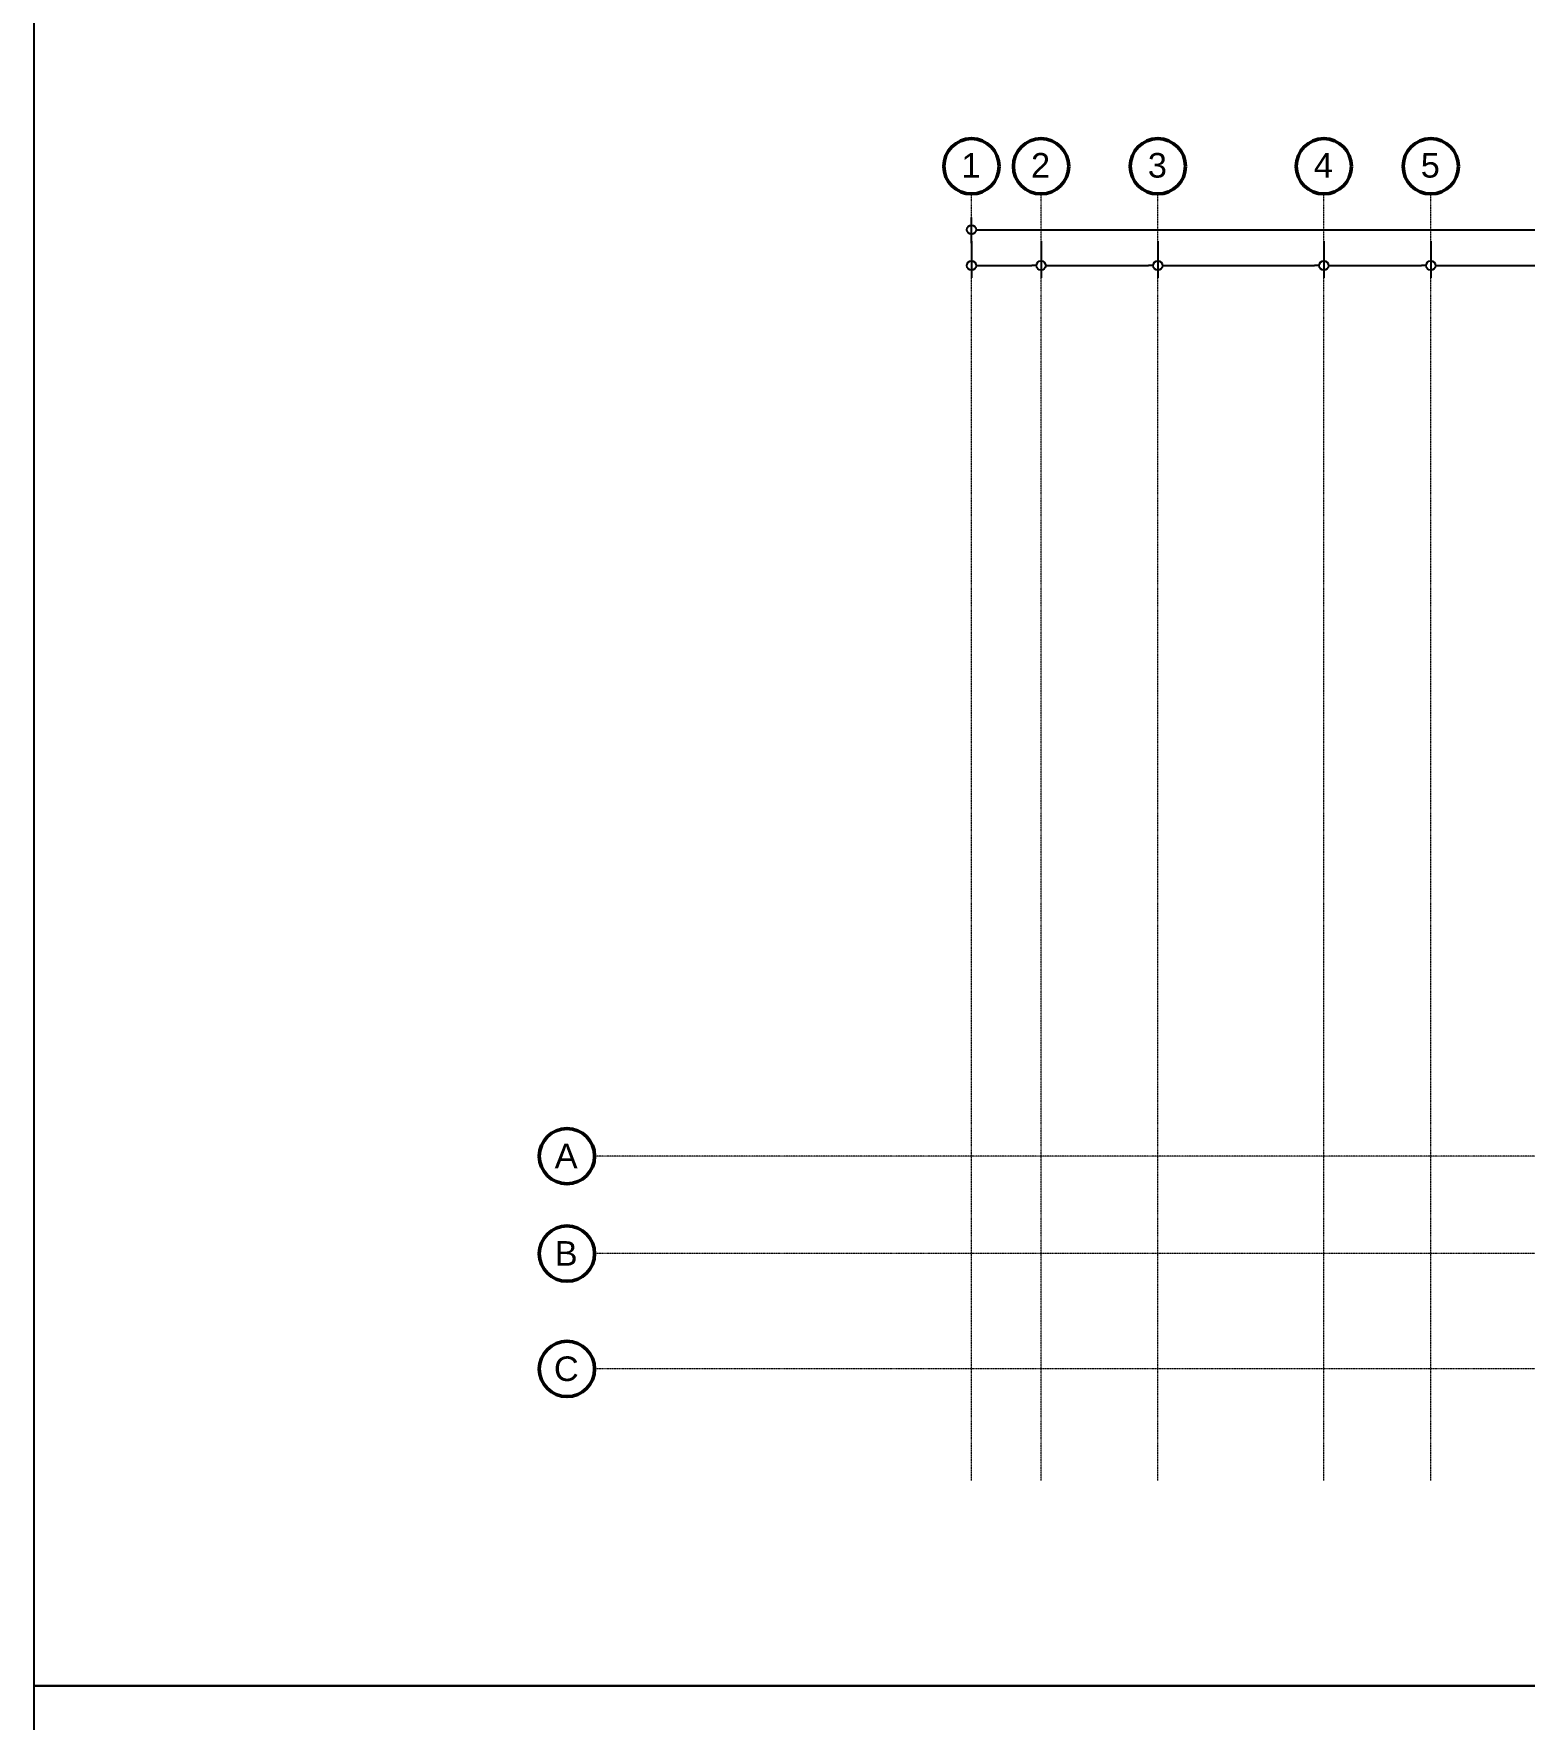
# Model space of a CAD drawing. Header units: millimetres. Extents: x -70132 to 394080, y -1879526 to 121974.
# Drawn here: x -66720 to 54521, y -452602 to -315455 of the extents above; entities that cross this region are included whole.
import ezdxf

# ---------------------------------------------------------------- set-up
doc = ezdxf.new("R2010")
doc.units = ezdxf.units.MM
doc.linetypes.add('DPA_Grid _ Level 100', pattern=[10, 5.5, -1.6, 1.3, -1.6])
for name, color, linetype, lineweight in [('A-ANNO-DIMS', 1, 'Continuous', 9), ('S-GRID', 251, 'Continuous', 9), ('S-GRID-IDEN', 3, 'Continuous', 50)]:
    doc.layers.add(name, color=color, linetype=linetype, lineweight=lineweight)
doc.styles.add('Arial', font='arial.ttf', dxfattribs={"height": 1500})
doc.styles.add('Arial_1', font='arial.ttf', dxfattribs={"height": 2000})
doc.styles.add('Arial_2', font='arial.ttf', dxfattribs={"height": 3})
doc.dimstyles.new('DPA-DIM-3_0_C-C', dxfattribs={"dimscale": 304.8, "dimtxt": 1530.3891, "dimasz": 2.46063, "dimexe": 3.28084, "dimexo": 0.0625, "dimgap": 0.82021, "dimtad": 1, "dimdec": 0, "dimzin": 0, "dimdsep": 46, "dimtxsty": 'Arial_2', "dimblk1": 'DOTBLANK', "dimblk2": 'DOTBLANK', "dimsah": 1, "dimcen": 0.09, "dimdle": 3.28084, "dimadec": 8, "dimazin": 0, "dimtfac": 1, "dimtdec": 4, "dimtix": 1, "dimtmove": 0, "dimatfit": 3, "dimfxl": 6.56168, "dimfxlon": 1, "dimtvp": 1, "dimtolj": 1, "dimtzin": 0, "dimarcsym": 2})

# ---------------------------------------------------------------- blocks, each defined once
blk = doc.blocks.new('Grid - 100 Scale-586761-03-CONCOURSE LEVEL - REFLECTED CEILING 1_500')
at = {"layer": 'S-GRID-IDEN'}
blk.add_circle((0, 0), 4.5, dxfattribs=at)
blk = doc.blocks.new('_DotBlank')
at = {"color": 0, "linetype": 'ByBlock', "lineweight": -2}
blk.add_line((-0.5, 0), (-1, 0), dxfattribs=at)
blk.add_circle((0, 0), 0.5, dxfattribs=at)
blk = doc.blocks.new('*D666')
at = {"layer": 'A-ANNO-DIMS', "color": 0, "lineweight": -2, "transparency": 16777216}
for p, q in [((-85660, 82375), (-85660, 79394)), ((-80000, 82375), (-80000, 79394)), ((-84910, 80394), (-80750, 80394))]:
    blk.add_line(p, q, dxfattribs=at)
at = {"layer": 'Defpoints', "color": 0, "transparency": 16777216}
for p in [(-85660, 82394), (-80000, 82394), (-80000, 80394)]:
    blk.add_point(p, dxfattribs=at)
at = {"layer": 'A-ANNO-DIMS', "color": 0, "lineweight": -2, "transparency": 16777216, "xscale": 750, "yscale": 750, "zscale": 750, "rotation": 180}
blk.add_blockref('_DotBlank', (-85660, 80394), dxfattribs=at)
at = {"layer": 'A-ANNO-DIMS', "color": 0, "lineweight": -2, "transparency": 16777216, "xscale": 750, "yscale": 750, "zscale": 750}
blk.add_blockref('_DotBlank', (-80000, 80394), dxfattribs=at)
at = {"layer": 'A-ANNO-DIMS', "color": 0, "transparency": 16777216, "insert": (-82830, 80646), "char_height": 3, "width": 5537.65, "attachment_point": 5, "style": 'Arial_2'}
blk.add_mtext('\\A1;5660', dxfattribs=at)
blk = doc.blocks.new('*D667')
at = {"layer": 'A-ANNO-DIMS', "color": 0, "lineweight": -2, "transparency": 16777216}
for p, q in [((-80000, 82375), (-80000, 79394)), ((-70500, 82375), (-70500, 79394)), ((-79250, 80394), (-71250, 80394))]:
    blk.add_line(p, q, dxfattribs=at)
at = {"layer": 'Defpoints', "color": 0, "transparency": 16777216}
for p in [(-80000, 82394), (-70500, 82394), (-70500, 80394)]:
    blk.add_point(p, dxfattribs=at)
at = {"layer": 'A-ANNO-DIMS', "color": 0, "lineweight": -2, "transparency": 16777216, "xscale": 750, "yscale": 750, "zscale": 750, "rotation": 180}
blk.add_blockref('_DotBlank', (-80000, 80394), dxfattribs=at)
at = {"layer": 'A-ANNO-DIMS', "color": 0, "lineweight": -2, "transparency": 16777216, "xscale": 750, "yscale": 750, "zscale": 750}
blk.add_blockref('_DotBlank', (-70500, 80394), dxfattribs=at)
at = {"layer": 'A-ANNO-DIMS', "color": 0, "transparency": 16777216, "insert": (-75250, 80646), "char_height": 3, "width": 5537.65, "attachment_point": 5, "style": 'Arial_2'}
blk.add_mtext('\\A1;9500', dxfattribs=at)
blk = doc.blocks.new('*D668')
at = {"layer": 'A-ANNO-DIMS', "color": 0, "lineweight": -2, "transparency": 16777216}
for p, q in [((-70500, 82375), (-70500, 79394)), ((-57000, 82375), (-57000, 79394)), ((-69750, 80394), (-57750, 80394))]:
    blk.add_line(p, q, dxfattribs=at)
at = {"layer": 'Defpoints', "color": 0, "transparency": 16777216}
for p in [(-70500, 82394), (-57000, 82394), (-57000, 80394)]:
    blk.add_point(p, dxfattribs=at)
at = {"layer": 'A-ANNO-DIMS', "color": 0, "lineweight": -2, "transparency": 16777216, "xscale": 750, "yscale": 750, "zscale": 750, "rotation": 180}
blk.add_blockref('_DotBlank', (-70500, 80394), dxfattribs=at)
at = {"layer": 'A-ANNO-DIMS', "color": 0, "lineweight": -2, "transparency": 16777216, "xscale": 750, "yscale": 750, "zscale": 750}
blk.add_blockref('_DotBlank', (-57000, 80394), dxfattribs=at)
at = {"layer": 'A-ANNO-DIMS', "color": 0, "transparency": 16777216, "insert": (-63750, 80646), "char_height": 3, "width": 6922.07, "attachment_point": 5, "style": 'Arial_2'}
blk.add_mtext('\\A1;13500', dxfattribs=at)
blk = doc.blocks.new('*D669')
at = {"layer": 'A-ANNO-DIMS', "color": 0, "lineweight": -2, "transparency": 16777216}
for p, q in [((-57000, 82375), (-57000, 79394)), ((-48300, 82375), (-48300, 79394)), ((-56250, 80394), (-49050, 80394))]:
    blk.add_line(p, q, dxfattribs=at)
at = {"layer": 'Defpoints', "color": 0, "transparency": 16777216}
for p in [(-57000, 82394), (-48300, 82394), (-48300, 80394)]:
    blk.add_point(p, dxfattribs=at)
at = {"layer": 'A-ANNO-DIMS', "color": 0, "lineweight": -2, "transparency": 16777216, "xscale": 750, "yscale": 750, "zscale": 750, "rotation": 180}
blk.add_blockref('_DotBlank', (-57000, 80394), dxfattribs=at)
at = {"layer": 'A-ANNO-DIMS', "color": 0, "lineweight": -2, "transparency": 16777216, "xscale": 750, "yscale": 750, "zscale": 750}
blk.add_blockref('_DotBlank', (-48300, 80394), dxfattribs=at)
at = {"layer": 'A-ANNO-DIMS', "color": 0, "transparency": 16777216, "insert": (-52650, 80646), "char_height": 3, "width": 5537.65, "attachment_point": 5, "style": 'Arial_2'}
blk.add_mtext('\\A1;8700', dxfattribs=at)
blk = doc.blocks.new('*D670')
at = {"layer": 'A-ANNO-DIMS', "color": 0, "lineweight": -2, "transparency": 16777216}
for p, q in [((-48300, 82375), (-48300, 79394)), ((-35800, 82375), (-35800, 79394)), ((-47550, 80394), (-36550, 80394))]:
    blk.add_line(p, q, dxfattribs=at)
at = {"layer": 'Defpoints', "color": 0, "transparency": 16777216}
for p in [(-48300, 82394), (-35800, 82394), (-35800, 80394)]:
    blk.add_point(p, dxfattribs=at)
at = {"layer": 'A-ANNO-DIMS', "color": 0, "lineweight": -2, "transparency": 16777216, "xscale": 750, "yscale": 750, "zscale": 750, "rotation": 180}
blk.add_blockref('_DotBlank', (-48300, 80394), dxfattribs=at)
at = {"layer": 'A-ANNO-DIMS', "color": 0, "lineweight": -2, "transparency": 16777216, "xscale": 750, "yscale": 750, "zscale": 750}
blk.add_blockref('_DotBlank', (-35800, 80394), dxfattribs=at)
at = {"layer": 'A-ANNO-DIMS', "color": 0, "transparency": 16777216, "insert": (-42050, 80646), "char_height": 3, "width": 6922.07, "attachment_point": 5, "style": 'Arial_2'}
blk.add_mtext('\\A1;12500', dxfattribs=at)
blk = doc.blocks.new('*D689')
at = {"layer": 'A-ANNO-DIMS', "color": 0, "lineweight": -2, "transparency": 16777216}
for p, q in [((-85660, 82208), (-85660, 84309)), ((169600, 82208), (169600, 84309)), ((-84910, 83309), (168850, 83309))]:
    blk.add_line(p, q, dxfattribs=at)
at = {"layer": 'Defpoints', "color": 0, "transparency": 16777216}
for p in [(169600, 83309), (-85660, 82189), (169600, 82189)]:
    blk.add_point(p, dxfattribs=at)
at = {"layer": 'A-ANNO-DIMS', "color": 0, "lineweight": -2, "transparency": 16777216, "xscale": 750, "yscale": 750, "zscale": 750, "rotation": 180}
blk.add_blockref('_DotBlank', (-85660, 83309), dxfattribs=at)
at = {"layer": 'A-ANNO-DIMS', "color": 0, "lineweight": -2, "transparency": 16777216, "xscale": 750, "yscale": 750, "zscale": 750}
blk.add_blockref('_DotBlank', (169600, 83309), dxfattribs=at)
at = {"layer": 'A-ANNO-DIMS', "color": 0, "transparency": 16777216, "insert": (41970, 84580), "char_height": 2000, "width": 8306.48, "attachment_point": 5, "style": 'Arial_1'}
blk.add_mtext('\\A1;255260', dxfattribs=at)
blk = doc.blocks.new('A$C5f3c2f01')
at = {"layer": 'S-GRID', "linetype": 'DPA_Grid _ Level 100'}
for p, q in [((-85660, -18460.1), (-85660, 86222.4)), ((-80000, -18460.1), (-80000, 86222.4)), ((-70500, -18460.1), (-70500, 86222.4)), ((-57000, -18460.1), (-57000, 86222.4)), ((-48300, -18460.1), (-48300, 86222.4)), ((206752.4, 7930), (-116311.4, 7930)), ((206752.4, 0), (-116311.4, 0)), ((206752.4, -9385), (-116311.4, -9385))]:
    blk.add_line(p, q, dxfattribs=at)
at = {"layer": 'S-GRID-IDEN', "xscale": 499.9999999999995, "yscale": 499.9999999999995, "zscale": 499.9999999999995}
for p in [(-85660, 88472.4), (-80000, 88472.4), (-70500, 88472.4), (-57000, 88472.4), (-48300, 88472.4)]:
    blk.add_blockref('Grid - 100 Scale-586761-03-CONCOURSE LEVEL - REFLECTED CEILING 1_500', p, dxfattribs=at)
at = {"layer": 'S-GRID-IDEN', "xscale": 499.9999999999997, "yscale": 499.9999999999997, "zscale": 499.9999999999997, "rotation": 90}
for p in [(-118561.4, 7930), (-118561.4, 0), (-118561.4, -9385)]:
    blk.add_blockref('Grid - 100 Scale-586761-03-CONCOURSE LEVEL - REFLECTED CEILING 1_500', p, dxfattribs=at)
at = {"layer": 'S-GRID-IDEN', "lineweight": 9, "char_height": 2000, "attachment_point": 1, "style": 'Arial'}
for s, insert, width in [('1', (-86476.5, 89551.9), 1883.966), ('2', (-80816.5, 89551.9), 1883.966), ('3', (-71316.5, 89551.9), 1883.966), ('4', (-57816.5, 89551.9), 1883.966), ('5', (-49116.5, 89551.9), 1883.966), ('A', (-119560, 8949.4), 2284.809), ('B', (-119560, 1019.4), 2284.809), ('C', (-119625, -8365.6), 2445.147)]:
    blk.add_mtext(s, dxfattribs=dict(at, insert=insert, width=width))
at = {"layer": 'A-ANNO-DIMS'}
dim = blk.add_linear_dim(base=(169600, 83309.3), p1=(-85660, 82188.7), p2=(169600, 82188.7), dimstyle='DPA-DIM-3_0_C-C', override={"dimpost": '<>', "dimtxsty": 'Arial_1', "dimfxl": 255260}, dxfattribs=at)
dim.commit()
dim.dimension.update_dxf_attribs({"geometry": '*D689', "text_midpoint": (41970, 83309.3), "dimtype": 128})
for base, p1, p2, override, picture, middle in [((-80000, 80394.1), (-85660, 82394.1), (-80000, 82394.1), {"dimpost": '<>', "dimfxl": 5660}, '*D666', (-82830, 80645.6)), ((-70500, 80394.1), (-80000, 82394.1), (-70500, 82394.1), {"dimpost": '<>', "dimfxl": 9500}, '*D667', (-75250, 80645.6)), ((-57000, 80394.1), (-70500, 82394.1), (-57000, 82394.1), {"dimpost": '<>', "dimfxl": 13500}, '*D668', (-63750, 80645.6)), ((-48300, 80394.1), (-57000, 82394.1), (-48300, 82394.1), {"dimpost": '<>', "dimfxl": 8700}, '*D669', (-52650, 80645.6)), ((-35800, 80394.1), (-48300, 82394.1), (-35800, 82394.1), {"dimpost": '<>', "dimfxl": 12500.000004}, '*D670', (-42050, 80645.6))]:
    dim = blk.add_linear_dim(base=base, p1=p1, p2=p2, dimstyle='DPA-DIM-3_0_C-C', override=override, dxfattribs=at)
    dim.commit()
    dim.dimension.update_dxf_attribs({"geometry": picture, "text_midpoint": middle})

msp = doc.modelspace()

# ---------------------------------------------------------------- linework, layer by layer
at = {"color": 2}
for points in [[(-66720.1, -449883.1), (356364.1, -449883.1), (356364.1, -306918.9), (-66720.1, -306918.9)], [(-66720.1, -592847.4), (356364.1, -592847.4), (356364.1, -449883.1), (-66720.1, -449883.1)]]:
    msp.add_lwpolyline(points, close=True, dxfattribs=at)

# ---------------------------------------------------------------- block references
msp.add_blockref('A$C5f3c2f01', (95216.2, -414713))

doc.saveas('drawing.dxf')
